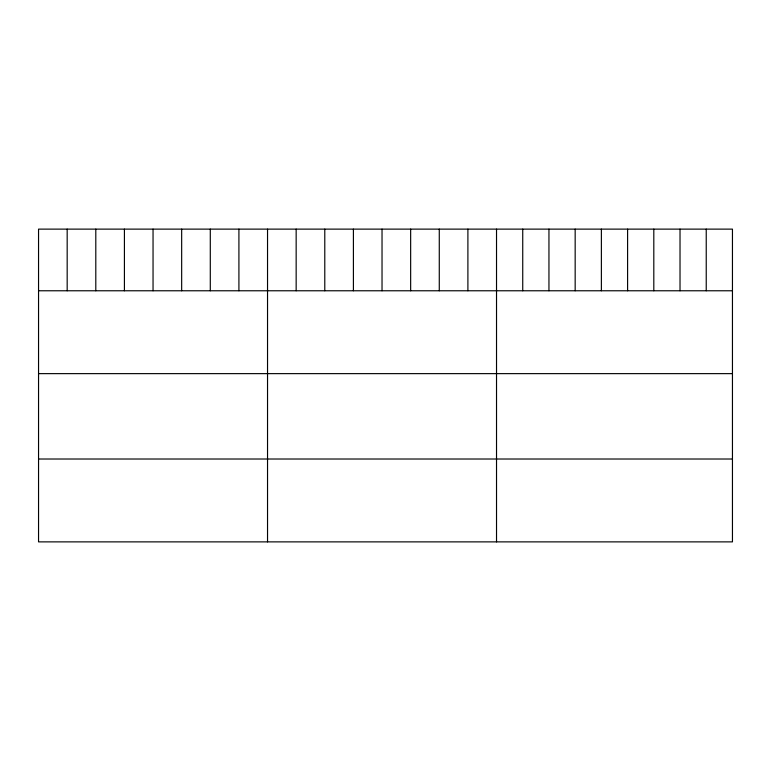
<?xml version="1.0" encoding="UTF-8"?>
<svg xmlns="http://www.w3.org/2000/svg" width="771" height="771" viewBox="0 0 771 771"><rect width="100%" height="100%" fill="white"/><g stroke="black" fill="none" stroke-linecap="round" stroke-linejoin="round"><path stroke-width="1.16" d="M732.45 290.773L732.45 541.878L38.55 541.878L38.55 229.122L732.45 229.122L732.45 290.773L38.55 290.773M38.55 373.636L732.45 373.636M38.55 459.015L732.45 459.015M706.236 229.122L706.236 290.773M680.022 229.122L680.022 290.773M653.808 229.122L653.808 290.773M627.594 229.122L627.594 290.773M601.38 229.122L601.38 290.773M575.166 229.122L575.166 290.773M548.952 229.122L548.952 290.773M522.738 229.122L522.738 290.773M496.524 229.122L496.524 541.878M467.901 229.122L467.901 290.773M439.277 229.122L439.277 290.773M410.654 229.122L410.654 290.773M382.03 229.122L382.03 290.773M353.407 229.122L353.407 290.773M324.784 229.122L324.784 290.773M296.16 229.122L296.16 290.773M267.537 229.122L267.537 541.878M238.914 229.122L238.914 290.773M210.29 229.122L210.29 290.773M181.667 229.122L181.667 290.773M153.044 229.122L153.044 290.773M124.42 229.122L124.42 290.773M95.797 229.122L95.797 290.773M67.173 229.122L67.173 290.773"/></g></svg>
